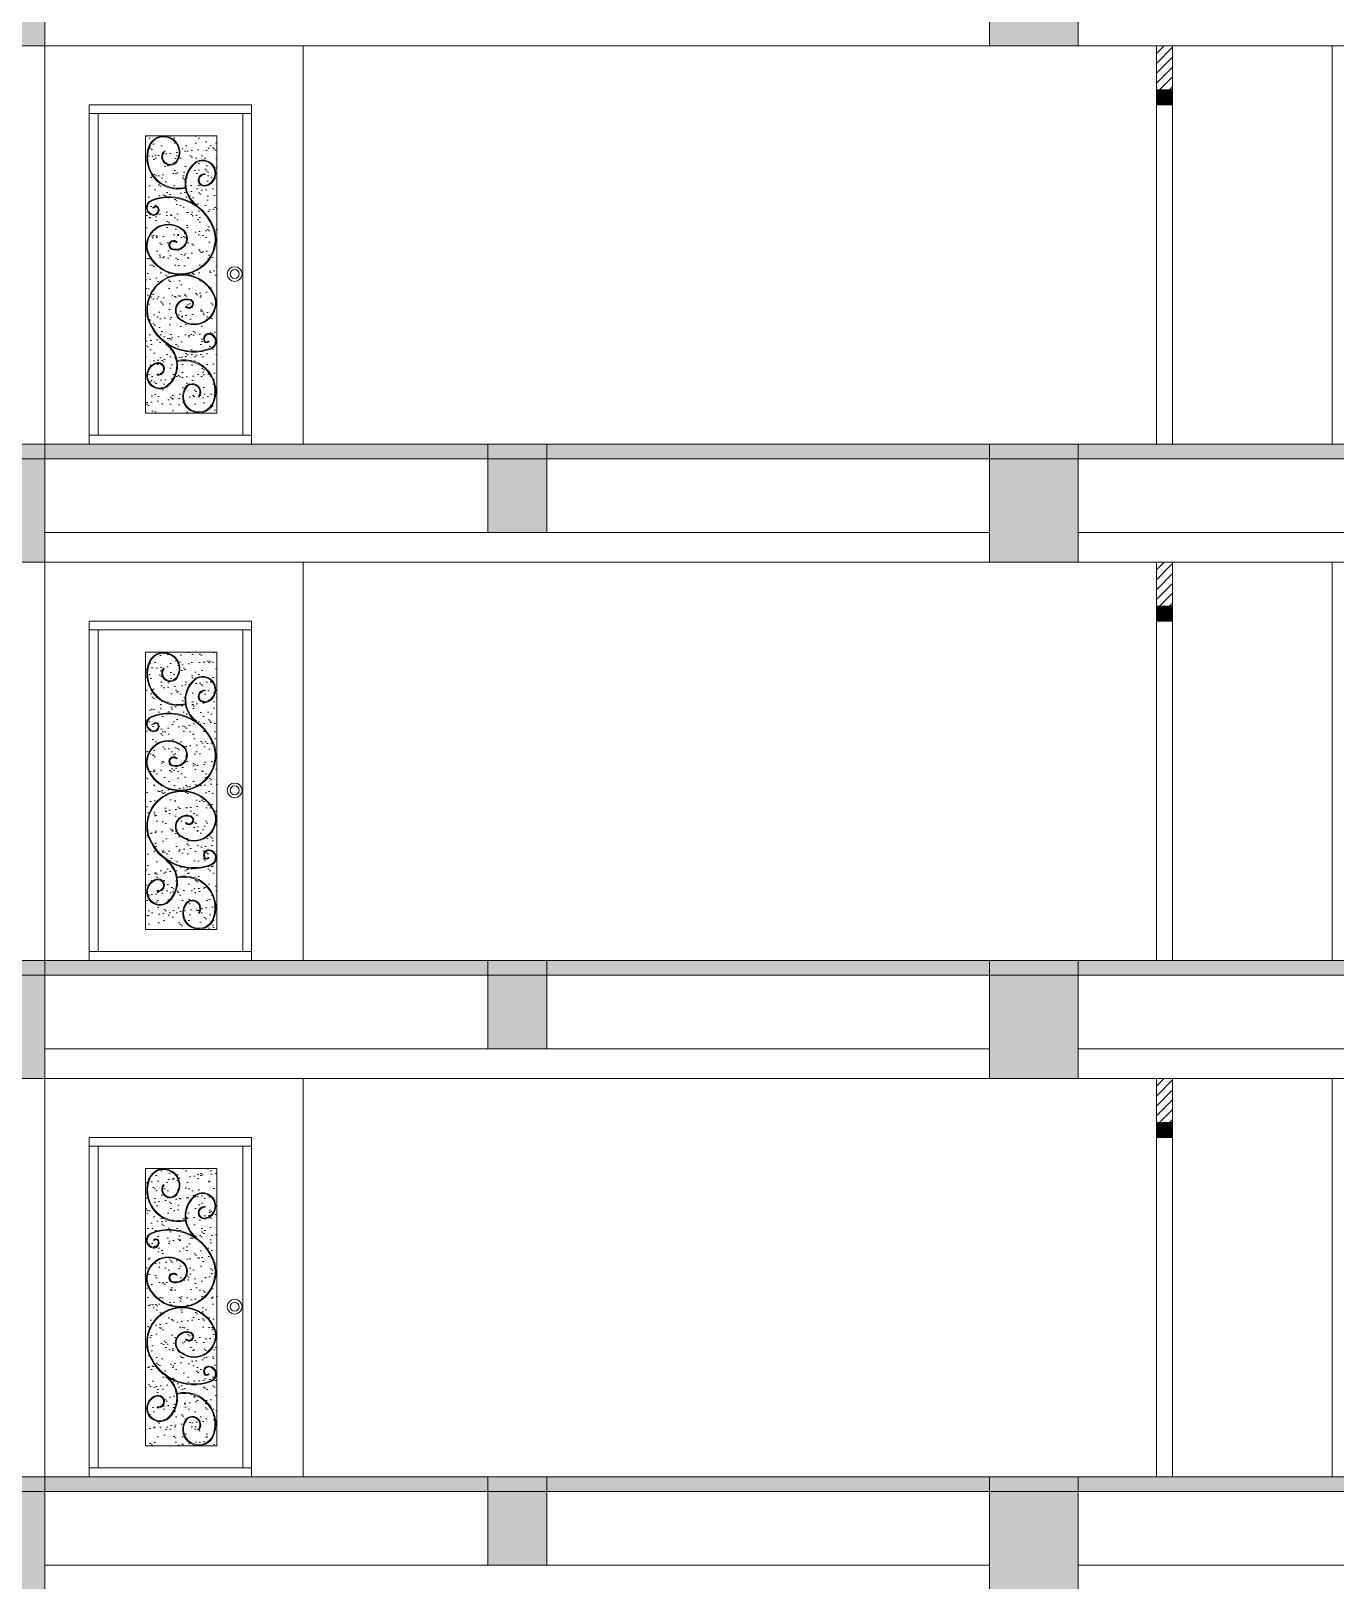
# Model space of a CAD drawing. Header units: millimetres. Extents: x -51 to 151, y -74 to 104.
# Drawn here: x 81.77 to 90.61, y -58.55 to -48.05 of the extents above; entities that cross this region are included whole.
import ezdxf

# ---------------------------------------------------------------- set-up
doc = ezdxf.new("R2010")
doc.units = ezdxf.units.MM
doc.header["$LTSCALE"] = 15

# ---------------------------------------------------------------- blocks, each defined once
blk = doc.blocks.new('Main Doorr')
at = {"lineweight": 9}
h = blk.add_hatch(dxfattribs=at)
h.set_pattern_fill('AR-SAND', color=153, scale=53.726984, style=0)
h.set_pattern_definition([(37.5, (633482.83, -6970.605), (-3.38444, 103.52243), [0, -81.66502, 0, -91.33587, 0, -87.30635]), (7.5, (633482.83, -6970.6), (95.08476, 151.6254), [0, -44.05613, 0, -73.60597, 0, -28.20667]), (327.5, (633416.74, -6970.605), (167.31345, 0.30404), [0, -26.86349, 0, -96.70857, 0, -126.25841]), (317.5, (633416.74, -6970.6), (161.51012, 47.15486), [0, -13.43175, 0, -63.39784, 0, -72.53143])])
h.paths.add_polyline_path([(664468, -64986), (664951, -64986), (664951, -63105), (664468, -63105)])
at = {"color": 7, "lineweight": 9}
for p, q in [((665186, -62955), (664086, -62955)), ((664146, -62955), (664146, -65135)), ((665126, -65135), (665126, -62955)), ((664468, -63105), (664468, -64986)), ((664951, -63105), (664468, -63105)), ((664951, -64986), (664951, -63105)), ((664468, -64986), (664951, -64986)), ((664086, -65135), (665186, -65135))]:
    blk.add_line(p, q, dxfattribs=at)
blk.add_lwpolyline([(664086, -65195), (665186, -65195), (665186, -62895), (664086, -62895)], close=True, dxfattribs=at)
at = {"lineweight": 9}
for points in [[(664738, -63461, -0.637528), (664498, -63159, -0.965658), (664687, -63270, -1.139609), (664589, -63214), (664593, -63218, 1.142963), (664682, -63267, 0.965814), (664503, -63161, 0.637746), (664737, -63456)], [(664811, -63578, -0.50473), (664808, -63283, -1.139136), (664878, -63446, -1.237533), (664872, -63364), (664872, -63369, 1.237959), (664877, -63441, 1.137294), (664811, -63287, 0.504199), (664814, -63573)], [(664608, -64513, -0.50473), (664611, -64809, -1.139136), (664541, -64645, -1.237533), (664547, -64728), (664547, -64722, 1.237959), (664542, -64650, 1.137294), (664608, -64804, 0.504199), (664605, -64518)], [(664681, -64630, -0.637528), (664921, -64933, -0.965658), (664732, -64822, -1.139609), (664830, -64877), (664826, -64874, 1.142963), (664737, -64824, 0.965814), (664916, -64930, 0.637746), (664682, -64636)]]:
    blk.add_lwpolyline(points, format="xyb", dxfattribs=at)
for points in [[(664521, -63590, -0.482932), (664554, -63590, -0.577559), (664521, -63646, -0.789134), (664508, -63541, -0.438143), (664938, -63753, -0.939322), (664477, -63887, -0.684665), (664707, -63731, -0.943765), (664645, -63876, -1.249985), (664681, -63826), (664677, -63830, 1.245946), (664647, -63871, 0.94511), (664704, -63735, 0.684848), (664482, -63886, 0.938331), (664933, -63754, 0.438005), (664510, -63546, 0.787082), (664522, -63640, 0.570854), (664550, -63593, 0.476031), (664525, -63593)], [(664898, -64502, -0.482932), (664865, -64501, -0.577559), (664898, -64445, -0.789134), (664911, -64550, -0.438143), (664481, -64339, -0.939322), (664942, -64204, -0.684665), (664713, -64360, -0.943765), (664774, -64216, -1.249985), (664738, -64265), (664742, -64261, 1.245946), (664772, -64221, 0.94511), (664715, -64356, 0.684848), (664937, -64205, 0.938331), (664486, -64337, 0.438005), (664909, -64545, 0.787082), (664898, -64451, 0.570854), (664870, -64498, 0.476031), (664894, -64498)]]:
    blk.add_lwpolyline(points, format="xyb", close=True, dxfattribs=at)
at = {"linetype": 'Continuous', "lineweight": 9}
blk.add_lwpolyline([(664951, -64986), (664468, -64986)], dxfattribs=at)
at = {"color": 7, "lineweight": 9}
for radius in [50, 30]:
    blk.add_circle((665071, -64043), radius, dxfattribs=at)

msp = doc.modelspace()

# ---------------------------------------------------------------- hatches: boundary and pattern name
at = {"linetype": 'Continuous', "lineweight": 13}
h = msp.add_hatch(color=256, dxfattribs=at)
h.dxf.hatch_style = 1
h.paths.add_polyline_path([(81.266, -48.147), (81.866, -48.147), (81.866, -47.347), (81.266, -47.347)])
h = msp.add_hatch(color=256, dxfattribs=at)
h.dxf.hatch_style = 1
h.paths.add_polyline_path([(88.266, -48.147), (88.866, -48.147), (88.866, -47.347), (88.266, -47.347)])
at = {"linetype": 'Continuous', "lineweight": 13, "true_color": 0xb64b2b}
h = msp.add_hatch(dxfattribs=at)
h.set_pattern_fill('ANSI31', color=15, scale=0.015)
h.set_pattern_definition([(45, (-640.055973, -49.30791), (-0.0336759605, 0.0336759605), [])])
h.paths.add_polyline_path([(69.486, -50.047), (69.266, -50.047), (69.266, -50.847), (69.486, -50.847)])
h.paths.add_polyline_path([(69.486, -48.147), (69.266, -48.147), (69.266, -48.347), (69.316, -48.347), (69.486, -48.347)])
h.paths.add_polyline_path([(73.066, -48.147), (72.956, -48.147), (72.956, -50.847), (73.066, -50.847)])
h.paths.add_polyline_path([(80.736, -48.147), (80.626, -48.147), (80.626, -48.447), (80.736, -48.447)])
h.paths.add_polyline_path([(89.506, -48.147), (89.396, -48.147), (89.396, -48.447), (89.506, -48.447)])
h.paths.add_polyline_path([(97.176, -48.147), (97.066, -48.147), (97.066, -50.847), (97.176, -50.847)])
h.paths.add_polyline_path([(100.866, -50.047), (100.816, -50.047), (100.646, -50.047), (100.646, -50.847), (100.866, -50.847)])
h.paths.add_polyline_path([(100.866, -48.147), (100.646, -48.147), (100.646, -48.347), (100.866, -48.347)])
at = {"linetype": 'Continuous', "lineweight": 13}
h = msp.add_hatch(color=256, dxfattribs=at)
h.dxf.hatch_style = 1
h.paths.add_polyline_path([(89.506, -48.447), (89.396, -48.447), (89.396, -48.547), (89.506, -48.547)])
h = msp.add_hatch(color=256, dxfattribs=at)
h.dxf.hatch_style = 1
h.paths.add_polyline_path([(69.266, -50.847), (69.266, -50.947), (100.866, -50.947), (100.866, -51.047), (100.866, -50.847)])
h = msp.add_hatch(color=256, dxfattribs=at)
h.dxf.hatch_style = 1
h.paths.add_polyline_path([(81.266, -51.647), (81.866, -51.647), (81.866, -50.847), (81.266, -50.847)])
h = msp.add_hatch(color=256, dxfattribs=at)
h.dxf.hatch_style = 1
h.paths.add_polyline_path([(84.866, -51.447), (85.266, -51.447), (85.266, -50.847), (84.866, -50.847)])
h = msp.add_hatch(color=256, dxfattribs=at)
h.dxf.hatch_style = 1
h.paths.add_polyline_path([(88.266, -51.647), (88.866, -51.647), (88.866, -50.847), (88.266, -50.847)])
at = {"linetype": 'Continuous', "lineweight": 13, "true_color": 0xb64b2b}
h = msp.add_hatch(dxfattribs=at)
h.set_pattern_fill('ANSI31', color=15, scale=0.015)
h.set_pattern_definition([(45, (-640.055973, -52.80791), (-0.0336759605, 0.0336759605), [])])
h.paths.add_polyline_path([(69.486, -53.547), (69.266, -53.547), (69.266, -54.347), (69.486, -54.347)])
h.paths.add_polyline_path([(69.486, -51.647), (69.266, -51.647), (69.266, -51.847), (69.316, -51.847), (69.486, -51.847)])
h.paths.add_polyline_path([(73.066, -51.647), (72.956, -51.647), (72.956, -54.347), (73.066, -54.347)])
h.paths.add_polyline_path([(80.736, -51.647), (80.626, -51.647), (80.626, -51.947), (80.736, -51.947)])
h.paths.add_polyline_path([(89.506, -51.647), (89.396, -51.647), (89.396, -51.947), (89.506, -51.947)])
h.paths.add_polyline_path([(97.176, -51.647), (97.066, -51.647), (97.066, -54.347), (97.176, -54.347)])
h.paths.add_polyline_path([(100.866, -53.547), (100.816, -53.547), (100.646, -53.547), (100.646, -54.347), (100.866, -54.347)])
h.paths.add_polyline_path([(100.866, -51.647), (100.646, -51.647), (100.646, -51.847), (100.866, -51.847)])
at = {"linetype": 'Continuous', "lineweight": 13}
h = msp.add_hatch(color=256, dxfattribs=at)
h.dxf.hatch_style = 1
h.paths.add_polyline_path([(89.506, -51.947), (89.396, -51.947), (89.396, -52.047), (89.506, -52.047)])
h = msp.add_hatch(color=256, dxfattribs=at)
h.dxf.hatch_style = 1
h.paths.add_polyline_path([(69.266, -54.347), (69.266, -54.447), (100.866, -54.447), (100.866, -54.547), (100.866, -54.347)])
h = msp.add_hatch(color=256, dxfattribs=at)
h.dxf.hatch_style = 1
h.paths.add_polyline_path([(81.266, -55.147), (81.866, -55.147), (81.866, -54.347), (81.266, -54.347)])
h = msp.add_hatch(color=256, dxfattribs=at)
h.dxf.hatch_style = 1
h.paths.add_polyline_path([(84.866, -54.947), (85.266, -54.947), (85.266, -54.347), (84.866, -54.347)])
h = msp.add_hatch(color=256, dxfattribs=at)
h.dxf.hatch_style = 1
h.paths.add_polyline_path([(88.266, -55.147), (88.866, -55.147), (88.866, -54.347), (88.266, -54.347)])
at = {"linetype": 'Continuous', "lineweight": 13, "true_color": 0xb64b2b}
h = msp.add_hatch(dxfattribs=at)
h.set_pattern_fill('ANSI31', color=15, scale=0.015)
h.set_pattern_definition([(45, (-640.055973, -56.30791), (-0.0336759605, 0.0336759605), [])])
h.paths.add_polyline_path([(69.486, -57.047), (69.266, -57.047), (69.266, -57.847), (69.486, -57.847)])
h.paths.add_polyline_path([(69.486, -55.147), (69.266, -55.147), (69.266, -55.347), (69.316, -55.347), (69.486, -55.347)])
h.paths.add_polyline_path([(73.066, -55.147), (72.956, -55.147), (72.956, -57.847), (73.066, -57.847)])
h.paths.add_polyline_path([(80.736, -55.147), (80.626, -55.147), (80.626, -55.447), (80.736, -55.447)])
h.paths.add_polyline_path([(89.506, -55.147), (89.396, -55.147), (89.396, -55.447), (89.506, -55.447)])
h.paths.add_polyline_path([(97.176, -55.147), (97.066, -55.147), (97.066, -57.847), (97.176, -57.847)])
h.paths.add_polyline_path([(100.866, -57.047), (100.816, -57.047), (100.646, -57.047), (100.646, -57.847), (100.866, -57.847)])
h.paths.add_polyline_path([(100.866, -55.147), (100.646, -55.147), (100.646, -55.347), (100.866, -55.347)])
at = {"linetype": 'Continuous', "lineweight": 13}
h = msp.add_hatch(color=256, dxfattribs=at)
h.dxf.hatch_style = 1
h.paths.add_polyline_path([(89.506, -55.447), (89.396, -55.447), (89.396, -55.547), (89.506, -55.547)])
h = msp.add_hatch(color=256, dxfattribs=at)
h.dxf.hatch_style = 1
h.paths.add_polyline_path([(69.266, -57.847), (69.266, -57.947), (100.866, -57.947), (100.866, -58.047), (100.866, -57.847)])
h = msp.add_hatch(color=256, dxfattribs=at)
h.dxf.hatch_style = 1
h.paths.add_polyline_path([(81.266, -58.647), (81.866, -58.647), (81.866, -57.847), (81.266, -57.847)])
h = msp.add_hatch(color=256, dxfattribs=at)
h.dxf.hatch_style = 1
h.paths.add_polyline_path([(84.866, -58.447), (85.266, -58.447), (85.266, -57.847), (84.866, -57.847)])
h = msp.add_hatch(color=256, dxfattribs=at)
h.dxf.hatch_style = 1
h.paths.add_polyline_path([(88.266, -58.647), (88.866, -58.647), (88.866, -57.847), (88.266, -57.847)])

# ---------------------------------------------------------------- linework, layer by layer
for points in [[(81.266, -48.147), (81.866, -48.147), (81.866, -47.347), (81.266, -47.347)], [(88.266, -48.147), (88.866, -48.147), (88.866, -47.347), (88.266, -47.347)], [(89.396, -50.847), (89.506, -50.847), (89.506, -48.147), (89.396, -48.147)], [(89.506, -48.547), (89.396, -48.547), (89.396, -48.447), (89.506, -48.447)], [(81.266, -51.647), (81.866, -51.647), (81.866, -50.847), (81.266, -50.847)], [(84.866, -51.447), (85.266, -51.447), (85.266, -50.847), (84.866, -50.847)], [(88.266, -51.647), (88.866, -51.647), (88.866, -50.847), (88.266, -50.847)], [(89.396, -54.347), (89.506, -54.347), (89.506, -51.647), (89.396, -51.647)], [(89.506, -52.047), (89.396, -52.047), (89.396, -51.947), (89.506, -51.947)], [(81.266, -55.147), (81.866, -55.147), (81.866, -54.347), (81.266, -54.347)], [(84.866, -54.947), (85.266, -54.947), (85.266, -54.347), (84.866, -54.347)], [(88.266, -55.147), (88.866, -55.147), (88.866, -54.347), (88.266, -54.347)], [(89.396, -57.847), (89.506, -57.847), (89.506, -55.147), (89.396, -55.147)], [(89.506, -55.547), (89.396, -55.547), (89.396, -55.447), (89.506, -55.447)], [(81.266, -58.647), (81.866, -58.647), (81.866, -57.847), (81.266, -57.847)], [(84.866, -58.447), (85.266, -58.447), (85.266, -57.847), (84.866, -57.847)], [(88.266, -58.647), (88.866, -58.647), (88.866, -57.847), (88.266, -57.847)]]:
    msp.add_lwpolyline(points, close=True, dxfattribs=at)
for points in [[(81.866, -50.847), (81.866, -48.147)], [(81.866, -48.147), (88.266, -48.147)], [(83.616, -50.847), (83.616, -48.147)], [(88.866, -48.147), (94.266, -48.147)], [(90.586, -50.847), (90.586, -48.147)], [(69.266, -50.847), (100.866, -50.847)], [(100.866, -50.947), (69.266, -50.947)], [(81.866, -51.447), (88.266, -51.447)], [(88.866, -51.447), (94.266, -51.447)], [(81.866, -54.347), (81.866, -51.647)], [(81.866, -51.647), (88.266, -51.647)], [(83.616, -54.347), (83.616, -51.647)], [(88.866, -51.647), (94.266, -51.647)], [(90.586, -54.347), (90.586, -51.647)], [(69.266, -54.347), (100.866, -54.347)], [(100.866, -54.447), (69.266, -54.447)], [(81.866, -54.947), (88.266, -54.947)], [(88.866, -54.947), (94.266, -54.947)], [(81.866, -57.847), (81.866, -55.147)], [(81.866, -55.147), (88.266, -55.147)], [(83.616, -57.847), (83.616, -55.147)], [(88.866, -55.147), (94.266, -55.147)], [(90.586, -57.847), (90.586, -55.147)], [(69.266, -57.847), (100.866, -57.847)], [(100.866, -57.947), (69.266, -57.947)], [(81.866, -58.447), (88.266, -58.447)], [(88.866, -58.447), (94.266, -58.447)]]:
    msp.add_lwpolyline(points, dxfattribs=at)

# ---------------------------------------------------------------- block references
at = {"linetype": 'Continuous', "lineweight": 13, "xscale": 0.001, "yscale": 0.001, "zscale": 0.001}
for p in [(-581.92, 14.348), (-581.92, 10.848), (-581.92, 7.348)]:
    msp.add_blockref('Main Doorr', p, dxfattribs=at)

doc.saveas('drawing.dxf')
